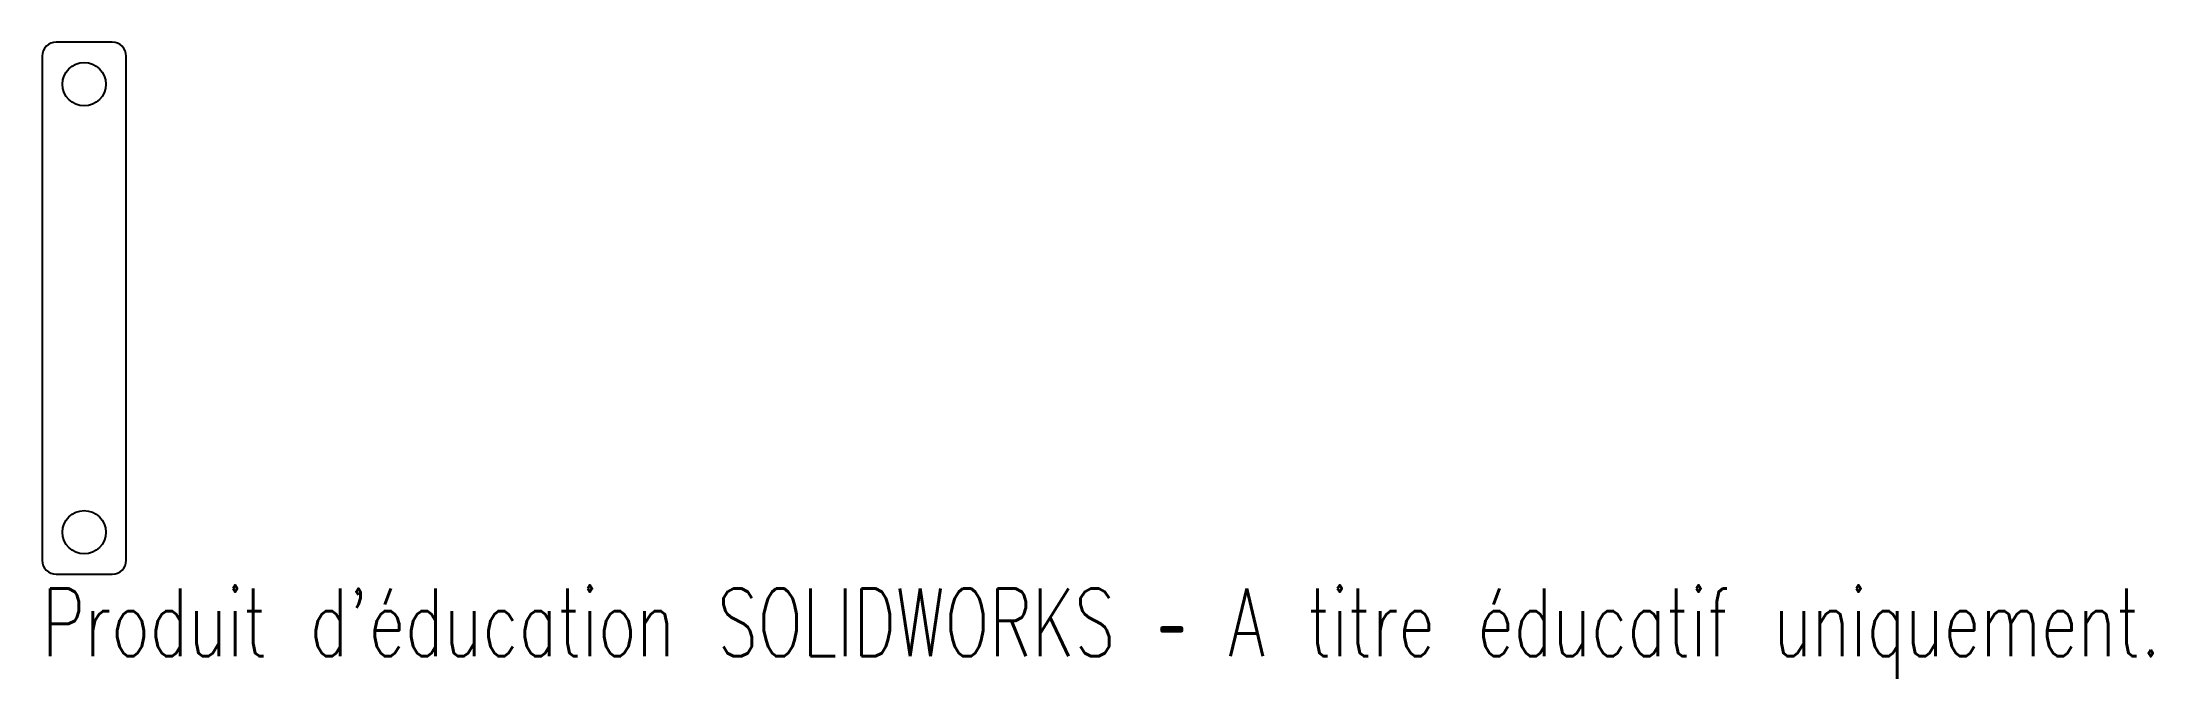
# Model space of a CAD drawing. Header units: millimetres. Extents: x -3 to 148, y -26 to 19.
import ezdxf

# ---------------------------------------------------------------- set-up
doc = ezdxf.new("R2010")
doc.units = ezdxf.units.MM
doc.styles.add('SLDTEXTSTYLE0', font='TXT', dxfattribs={"width": 0.7, "bigfont": 'bigfont'})

msp = doc.modelspace()

# ---------------------------------------------------------------- linework, layer by layer
at = {"color": 7, "linetype": 'Continuous', "lineweight": 25}
for p, q in [((2, 19), (-2, 19)), ((-3, 18), (-3, -18)), ((3, -18), (3, 18)), ((-2, -19), (2, -19))]:
    msp.add_line(p, q, dxfattribs=at)
for centre in [(0, 16), (0, -16)]:
    msp.add_circle(centre, 1.55, dxfattribs=at)
for centre, start, end in [((-2, 18), 90, 180), ((2, 18), 0, 90), ((-2, -18), 180, 270), ((2, -18), 270, 0)]:
    msp.add_arc(centre, 1, start, end, dxfattribs=at)

# ---------------------------------------------------------------- texts
at = {"color": 7, "linetype": 'Continuous', "insert": (-3, -20.02), "char_height": 4.8336, "attachment_point": 1, "style": 'SLDTEXTSTYLE0'}
msp.add_mtext("Produit d'éducation SOLIDWORKS – A titre éducatif uniquement.", dxfattribs=at)

doc.saveas('drawing.dxf')
